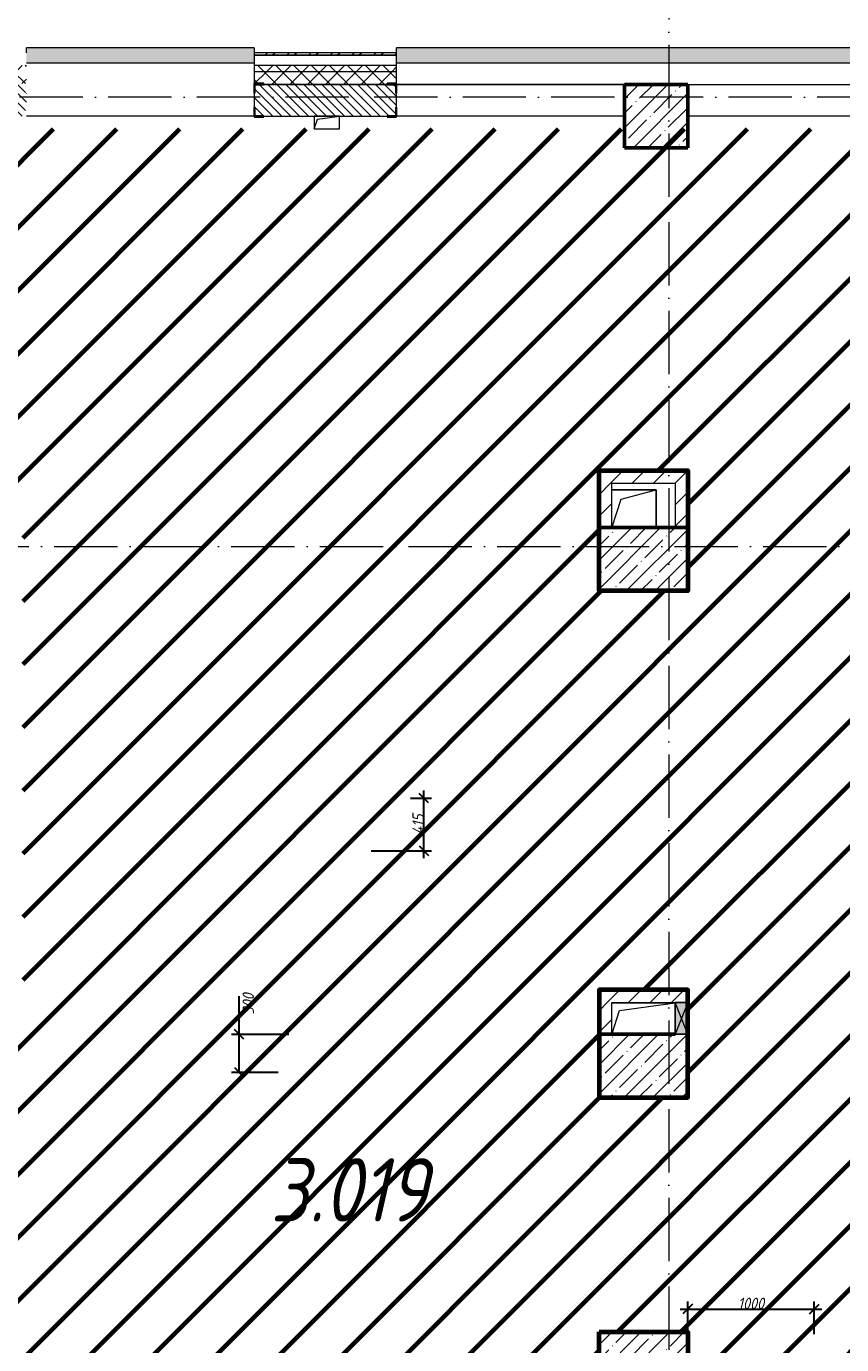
# Model space of a CAD drawing. Header units: millimetres. Extents: x -606178 to 312196, y -19338 to 632709.
# Drawn here: x -56690 to -50249, y 527525 to 537933 of the extents above; entities that cross this region are included whole.
import ezdxf

# ---------------------------------------------------------------- set-up
doc = ezdxf.new("R2010")
doc.units = ezdxf.units.MM
doc.linetypes.add('50_200_ШТРИХ_1Т_ш5_п1_п1_', pattern=[700, 500, -100, 0, -100])
for name, color, linetype, lineweight in [('6.4.1) Окр пт с инж. ПТ2.16', 3, 'Continuous', 60), ('6.4.3) Окр пт с инж. ПТ2.3', 150, 'Continuous', 60), ('A-____-____-DIMS', 7, 'Continuous', 9), ('A-DETL-GENF-OTLN', 7, 'Continuous', 9), ('A-FLOR-____-OTLN', 7, 'Continuous', 9), ('A-GENM-____-MCUT', 7, 'Continuous', 25), ('A-GENM-____-OTLN', 7, 'Continuous', 9), ('A-GENM-____-OTLN-1', 7, 'Continuous', 25), ('A-GLAZ-____-OTLN', 7, 'Continuous', 9), ('A-WALL-____-MCUT', 7, 'Continuous', 13), ('A-WALL-____-MCUT-1', 7, 'Continuous', 9), ('A-WALL-____-OTLN', 7, 'Continuous', 9), ('A-WALL-____-PATT-1', 7, 'Continuous', 9), ('A-WALL-FNSH-MCUT-1', 7, 'Continuous', 9), ('S-COLS-____-MCUT', 7, 'Continuous', 50), ('S-COLS-____-OTLN', 7, 'Continuous', 9), ('S-GRID-____-OTLN-1', 7, '50_200_ШТРИХ_1Т_ш5_п1_п1_', 9), ('Марки помещений', 7, 'Continuous', 9)]:
    doc.layers.add(name, color=color, linetype=linetype, lineweight=lineweight)
doc.layers.add('A-GLAZ-____-OTLN-1', color=7, linetype='Continuous', lineweight=9, true_color=0xc0c0c0)
doc.styles.add('ISOCPEUR_I_2', font='isocpeui.ttf', dxfattribs={"width": 0.85, "height": 2.3})
doc.styles.add('ISOCPEUR_I_7', font='isocpeui.ttf', dxfattribs={"width": 0.9, "height": 90})
doc.dimstyles.new('ISO-1_8_0_9К_СРЕДНИЙ_Кладочные_1', dxfattribs={"dimscale": 304.8, "dimtxt": 89.638306, "dimasz": 0.246063, "dimexe": 0.19685, "dimexo": 0, "dimgap": 0, "dimtad": 1, "dimdec": 3, "dimrnd": 0.001, "dimdsep": 46, "dimtxsty": 'ISOCPEUR_I_7', "dimblk1": 'OBLIQUE', "dimblk2": 'OBLIQUE', "dimsah": 1, "dimcen": 0.09, "dimdle": 0.19685, "dimazin": 0, "dimtfac": 1, "dimtdec": 4, "dimtix": 1, "dimtmove": 0, "dimatfit": 3, "dimfxl": 1, "dimtvp": 1, "dimtolj": 1, "dimtzin": 0, "dimarcsym": 2})
doc.dimstyles.new('ISO-1_8_0_9К_СРЕДНИЙ_Кладочные_2', dxfattribs={"dimscale": 304.8, "dimtxt": 89.638306, "dimasz": 0.246063, "dimexe": 0.19685, "dimexo": 0, "dimgap": 0, "dimtad": 1, "dimdec": 3, "dimrnd": 0.001, "dimdsep": 46, "dimtxsty": 'ISOCPEUR_I_7', "dimblk1": 'OBLIQUE', "dimblk2": 'OBLIQUE', "dimsah": 1, "dimcen": 0.09, "dimdle": 0.19685, "dimazin": 0, "dimtfac": 1, "dimtdec": 4, "dimtix": 1, "dimtmove": 1, "dimatfit": 3, "dimfxl": 1, "dimtvp": 1, "dimtolj": 1, "dimtzin": 0, "dimarcsym": 2})
pattern_1 = [(45, (-140714.89, 451794.26), (-70.71068, 70.71068), []), (135, (-140714.89, 451794.26), (-70.71068, -70.71068), [])]
pattern_2 = [(45, (-140714.89, 451794.26), (-84.85281, 84.85281), [])]

# ---------------------------------------------------------------- blocks, each defined once
blk = doc.blocks.new('BSC_Колонна _Прямоугольная - 500х500-V40-АР1_План отверстий 3 этажа в осях 1-64_Ю-ЯЯ')
at = {"layer": 'S-COLS-____-OTLN'}
h = blk.add_hatch(dxfattribs=at)
h.set_pattern_fill('FP_48', color=256, style=0, pattern_type=2)
h.set_pattern_definition([(45, (-89000, -85431.04), (-114.04925, 114.04925), []), (45, (-88885.95, -85431.04), (-114.04925, 114.04925), [201.613, -40.323, 3.353, -36.97])])
h.paths.add_polyline_path([(-250, -250), (250, -250), (250, 250), (-250, 250)], flags=0)
at = {"layer": 'S-COLS-____-MCUT'}
for p, q in [((250, 250), (-250, 250)), ((-250, 250), (-250, -250)), ((250, -250), (250, 250)), ((-250, -250), (250, -250))]:
    blk.add_line(p, q, dxfattribs=at)
blk = doc.blocks.new('BSC_Колонна _Прямоугольная - 500х700-V136-АР1_План отверстий 3 этажа в осях 1-64_Ю-ЯЯ')
at = {"layer": 'S-COLS-____-OTLN'}
h = blk.add_hatch(dxfattribs=at)
h.set_pattern_fill('FP_141', color=256, style=0, pattern_type=2)
h.set_pattern_definition([(315, (-75581.04, 88900), (114.04925, 114.04925), []), (315, (-75581.04, 88785.95), (114.04925, 114.04925), [201.613, -40.323, 3.353, -36.97])])
h.paths.add_polyline_path([(-250, -350), (250, -350), (250, 350), (-250, 350)], flags=0)
at = {"layer": 'S-COLS-____-MCUT'}
for p, q in [((250, 350), (-250, 350)), ((-250, 350), (-250, -350)), ((250, -350), (250, 350)), ((-250, -350), (250, -350))]:
    blk.add_line(p, q, dxfattribs=at)
blk = doc.blocks.new('BSC_Колонна _Прямоугольная - 500х700-V139-АР1_План отверстий 3 этажа в осях 1-64_Ю-ЯЯ')
at = {"layer": 'S-COLS-____-OTLN'}
h = blk.add_hatch(dxfattribs=at)
h.set_pattern_fill('FP_144', color=256, style=0, pattern_type=2)
h.set_pattern_definition([(315, (-77931.04, 88900), (114.04925, 114.04925), []), (315, (-77931.04, 88785.95), (114.04925, 114.04925), [201.613, -40.323, 3.353, -36.97])])
h.paths.add_polyline_path([(-250, -250), (-250, -350), (250, -350), (250, 350), (-250, 350)], flags=0)
at = {"layer": 'S-COLS-____-MCUT'}
for p, q in [((250, 350), (-250, 350)), ((-250, 350), (-250, -350)), ((250, -250), (250, 350)), ((-250, -350), (250, -350))]:
    blk.add_line(p, q, dxfattribs=at)
blk = doc.blocks.new('BSC_Колонна _Прямоугольная - 500х700-V142-АР1_План отверстий 3 этажа в осях 1-64_Ю-ЯЯ')
at = {"layer": 'S-COLS-____-OTLN'}
h = blk.add_hatch(dxfattribs=at)
h.set_pattern_fill('FP_147', color=256, style=0, pattern_type=2)
h.set_pattern_definition([(315, (-81931.04, 88900), (114.04925, 114.04925), []), (315, (-81931.04, 88785.95), (114.04925, 114.04925), [201.613, -40.323, 3.353, -36.97])])
h.paths.add_polyline_path([(-250, -350), (250, -350), (250, 350), (-250, 350)], flags=0)
at = {"layer": 'S-COLS-____-MCUT'}
for p, q in [((250, 350), (-250, 350)), ((-250, 350), (-250, -350)), ((250, -350), (250, 350)), ((-250, -350), (250, -350))]:
    blk.add_line(p, q, dxfattribs=at)
blk = doc.blocks.new('Фахверк_СКБ_Уголок - 250_2700-27497298-АР1_План отверстий 3 этажа в осях 1-64_Ю-ЯЯ')
at = {"layer": 'A-GENM-____-MCUT'}
for p, q in [((200, 181), (125, 181)), ((125, 181), (125, 106)), ((125, 106), (131, 106)), ((131, 106), (131, 175)), ((131, 175), (200, 175)), ((200, 175), (200, 181)), ((131, -6), (125, -6)), ((125, -6), (125, -81)), ((125, -81), (200, -81)), ((131, -75), (131, -6)), ((200, -75), (131, -75)), ((200, -81), (200, -75))]:
    blk.add_line(p, q, dxfattribs=at)
blk = doc.blocks.new('AR_Отверстие прямоугольное _в плите_ - AR_Отверстие прямоугольное _в плите_-V182-АР1_План отверстий 3 этажа в осях 1-64_Ю-ЯЯ')
at = {"layer": 'A-GENM-____-OTLN'}
for p, q in [((100, 50), (-100, 50)), ((-100, 50), (-100, -50)), ((-100, -50), (-75, 25)), ((-75, 25), (100, 50)), ((100, -50), (100, 50)), ((-100, -50), (100, -50))]:
    blk.add_line(p, q, dxfattribs=at)
blk = doc.blocks.new('AR_Отверстие прямоугольное _в плите_ - AR_Отверстие прямоугольное _в плите_-30552577-АР1_План отверстий 3 этажа в осях 1-64_Ю-ЯЯ')
at = {"layer": 'A-GENM-____-OTLN'}
for p, q in [((175, 150), (-175, 150)), ((-100, 75), (175, 150)), ((175, -150), (175, 150)), ((-175, -150), (-100, 75))]:
    blk.add_line(p, q, dxfattribs=at)
blk = doc.blocks.new('AR_Отверстие прямоугольное _в плите_ - AR_Отверстие прямоугольное _в плите_-V193-АР1_План отверстий 3 этажа в осях 1-64_Ю-ЯЯ')
at = {"layer": 'A-GENM-____-OTLN'}
for p, q in [((250, 125), (-250, 125)), ((-188, 63), (250, 125)), ((-250, -125), (-188, 63))]:
    blk.add_line(p, q, dxfattribs=at)
blk = doc.blocks.new('Отлив_СКБ - Отлив витража_120_НВФ-31885689-АР1_План отверстий 3 этажа в осях 1-64_Ю-ЯЯ')
at = {"layer": 'A-GLAZ-____-OTLN-1'}
for points in [[(1800, 2), (1800, 120), (0, 120), (0, 2), (737, 2)], [(1800, 0), (1800, 2), (0, 2), (0, 0), (737, 0)]]:
    blk.add_hatch(color=256, dxfattribs=at).paths.add_polyline_path(points, flags=0)
at = {"layer": 'A-GLAZ-____-OTLN'}
for p, q in [((0, 83), (0, 120)), ((1800, 120), (0, 120)), ((1800, 120), (1800, 83)), ((0, 2), (1800, 2)), ((1800, 0), (0, 0))]:
    blk.add_line(p, q, dxfattribs=at)
blk = doc.blocks.new('Отлив_СКБ - Отлив витража_120_НВФ-31886035-АР1_План отверстий 3 этажа в осях 1-64_Ю-ЯЯ')
at = {"layer": 'A-GLAZ-____-OTLN-1'}
for points in [[(4800, 2), (4800, 120), (0, 120), (0, 2), (1409, 2)], [(4800, 0), (4800, 2), (0, 2), (0, 0), (1409, 0)]]:
    blk.add_hatch(color=256, dxfattribs=at).paths.add_polyline_path(points, flags=0)
at = {"layer": 'A-GLAZ-____-OTLN'}
for p, q in [((0, 83), (0, 120)), ((4800, 120), (0, 120)), ((4800, 120), (4800, 83)), ((0, 2), (4800, 2)), ((4800, 0), (0, 0))]:
    blk.add_line(p, q, dxfattribs=at)
blk = doc.blocks.new('AR_Отверстие прямоугольное _в стене__БезПР - AR_Отверстие прямоугольное _в стене__БезПР-36788609-АР1_План отверстий 3 этажа в осях 1-64_Ю-ЯЯ')
at = {"layer": 'A-GLAZ-____-OTLN'}
blk.add_hatch(color=256, dxfattribs=at).paths.add_polyline_path([(125, 50), (-125, 50), (-125, -50), (125, -50)], flags=0)
at = {"layer": 'A-DETL-GENF-OTLN'}
for p, q in [((-125, -50), (-125, 50)), ((-125, 50), (125, 50)), ((125, 50), (-125, -50)), ((-125, 50), (125, -50)), ((125, 50), (-125, 50)), ((-125, 50), (-125, -50)), ((125, 50), (125, -50)), ((125, -50), (125, 50)), ((125, -50), (-125, -50)), ((-125, -50), (125, -50))]:
    blk.add_line(p, q, dxfattribs=at)
blk = doc.blocks.new('_Oblique')
at = {"color": 0, "linetype": 'ByBlock', "lineweight": -2}
blk.add_line((-0.5, -0.5), (0.5, 0.5), dxfattribs=at)
blk = doc.blocks.new('*D5423')
at = {"layer": 'A-____-____-DIMS', "color": 0, "lineweight": -2, "transparency": 16777216}
for p, q in [((-53656, 531840), (-53490, 531840)), ((-53550, 531365), (-53550, 531900)), ((-53965, 531425), (-53490, 531425))]:
    blk.add_line(p, q, dxfattribs=at)
at = {"layer": 'Defpoints', "color": 0, "transparency": 16777216}
for p in [(-53656, 531840), (-53550, 531840), (-53965, 531425)]:
    blk.add_point(p, dxfattribs=at)
at = {"layer": 'A-____-____-DIMS', "color": 0, "lineweight": -2, "transparency": 16777216, "xscale": 75, "yscale": 75, "zscale": 75}
for p, rotation in [((-53550, 531840), 90), ((-53550, 531425), 270)]:
    blk.add_blockref('_Oblique', p, dxfattribs=dict(at, rotation=rotation))
at = {"layer": 'A-____-____-DIMS', "color": 0, "transparency": 16777216, "insert": (-53595, 531633), "char_height": 90, "width": 384.76, "attachment_point": 5, "rotation": 90, "style": 'ISOCPEUR_I_7'}
blk.add_mtext('\\A1;415', dxfattribs=at)
blk = doc.blocks.new('*D5439')
at = {"layer": 'A-____-____-DIMS', "color": 0, "lineweight": -2, "transparency": 16777216}
for p, q in [((-51525, 527806), (-50405, 527806)), ((-51465, 527625), (-51465, 527866)), ((-50465, 527608), (-50465, 527866))]:
    blk.add_line(p, q, dxfattribs=at)
at = {"layer": 'Defpoints', "color": 0, "transparency": 16777216}
for p in [(-50465, 527806), (-51465, 527625), (-50465, 527608)]:
    blk.add_point(p, dxfattribs=at)
at = {"layer": 'A-____-____-DIMS', "color": 0, "lineweight": -2, "transparency": 16777216, "xscale": 75, "yscale": 75, "zscale": 75, "rotation": 180}
blk.add_blockref('_Oblique', (-51465, 527806), dxfattribs=at)
at = {"layer": 'A-____-____-DIMS', "color": 0, "lineweight": -2, "transparency": 16777216, "xscale": 75, "yscale": 75, "zscale": 75}
blk.add_blockref('_Oblique', (-50465, 527806), dxfattribs=at)
at = {"layer": 'A-____-____-DIMS', "color": 0, "transparency": 16777216, "insert": (-50965, 527851), "char_height": 90, "width": 504.73, "attachment_point": 5, "style": 'ISOCPEUR_I_7'}
blk.add_mtext('\\A1;1000', dxfattribs=at)
blk = doc.blocks.new('*D5397')
at = {"layer": 'A-____-____-DIMS', "color": 0, "lineweight": -2, "transparency": 16777216}
for p, q in [((-55008, 529975), (-55008, 530276)), ((-54615, 529975), (-55068, 529975)), ((-55008, 529675), (-55008, 530035)), ((-54701, 529675), (-55068, 529675))]:
    blk.add_line(p, q, dxfattribs=at)
at = {"layer": 'Defpoints', "color": 0, "transparency": 16777216}
for p in [(-54615, 529975), (-55008, 529675), (-54701, 529675)]:
    blk.add_point(p, dxfattribs=at)
at = {"layer": 'A-____-____-DIMS', "color": 0, "lineweight": -2, "transparency": 16777216, "xscale": 75, "yscale": 75, "zscale": 75}
for p, rotation in [((-55008, 529975), 90), ((-55008, 529675), 270)]:
    blk.add_blockref('_Oblique', p, dxfattribs=dict(at, rotation=rotation))
at = {"layer": 'A-____-____-DIMS', "color": 0, "transparency": 16777216, "insert": (-54982, 530131), "char_height": 90, "width": 409.58, "attachment_point": 1, "rotation": 90, "line_spacing_factor": 1.149209, "style": 'ISOCPEUR_I_7'}
blk.add_mtext('\\A1;300', dxfattribs=at)

msp = doc.modelspace()

# ---------------------------------------------------------------- hatches: boundary and pattern name
at = {"layer": '6.4.3) Окр пт с инж. ПТ2.3'}
h = msp.add_hatch(dxfattribs=at)
h.set_pattern_fill('ANSI31', color=256, scale=111)
h.paths.add_polyline_path([(-48464.891, 537125.3011), (-57314.891, 537125.3011), (-57314.891, 534225.3011), (-56714.891, 534225.3011), (-56714.891, 530175.3011), (-57214.891, 530175.3011), (-57214.891, 527475.3011), (-56714.891, 527475.3011), (-56714.891, 527125.3011), (-52164.891, 527125.3011), (-52164.891, 527625.3011), (-51464.891, 527625.3011), (-51464.891, 527125.3011), (-46764.891, 527125.3011), (-46764.891, 530875.3011), (-47464.891, 530875.3011), (-47464.891, 531375.3011), (-46764.891, 531375.3011), (-46764.891, 532625.3011), (-48464.891, 532625.3011)])
h.paths.add_polyline_path([(-52164.891, 534425.3011), (-51464.891, 534425.3011), (-51464.891, 533475.3011), (-52164.891, 533475.3011)], flags=16)
h.paths.add_polyline_path([(-52164.891, 530325.3006), (-51464.891, 530325.3006), (-51464.891, 529475.3006), (-52164.891, 529475.3006)], flags=16)
at = {"layer": 'A-WALL-____-PATT-1'}
h = msp.add_hatch(dxfattribs=at)
h.set_pattern_fill('FP_6', color=256, style=0, pattern_type=2)
h.set_pattern_definition([(45, (-140714.89, 451794.26), (-85.53659, 85.53659), []), (45, (-140657.87, 451794.26), (-85.53659, 85.53659), [])])
h.paths.add_polyline_path([(-54889.891, 537705.3011), (-53764.891, 537705.3011), (-53764.891, 537725.3011), (-54889.891, 537725.3011)], flags=0)
h.paths.add_polyline_path([(-60309.2918, 537705.3011), (-59614.891, 537705.3011), (-59614.891, 537725.3011), (-60664.891, 537725.3011), (-60664.891, 537705.3011)], flags=0)
h.paths.add_polyline_path([(-57658.0954, 537705.3011), (-56689.891, 537705.3011), (-56689.891, 537725.3011), (-57814.891, 537725.3011), (-57814.891, 537705.3011)], flags=0)
h.paths.add_polyline_path([(-63664.891, 537705.3011), (-62464.891, 537705.3011), (-62464.891, 537725.3011), (-63664.891, 537725.3011)], flags=0)
h.paths.add_polyline_path([(-65979.891, 537705.3011), (-65464.891, 537705.3011), (-65464.891, 537725.3011), (-65979.891, 537725.3011)], flags=0)
h = msp.add_hatch(dxfattribs=at)
h.set_pattern_fill('FP_4', color=256, style=0, pattern_type=2)
h.set_pattern_definition(pattern_1)
h.paths.add_polyline_path([(-39234.891, 537575.3011), (-39234.891, 537625.3011), (-46214.891, 537625.3011), (-46214.891, 537575.3011), (-41750.9168, 537575.3011)], flags=0)
h.paths.add_polyline_path([(-47214.891, 537575.3011), (-47214.891, 537625.3011), (-48964.891, 537625.3011), (-48964.891, 537575.3011), (-48820.774, 537575.3011)], flags=0)
h.paths.add_polyline_path([(-54889.891, 537575.3011), (-53764.891, 537575.3011), (-53764.891, 537625.3011), (-54889.891, 537625.3011)], flags=0)
h.paths.add_polyline_path([(-56689.891, 537575.3011), (-56689.891, 537625.3011), (-57814.891, 537625.3011), (-57814.891, 537575.3011), (-56774.3633, 537575.3011)], flags=0)
h.paths.add_polyline_path([(-60309.2918, 537575.3011), (-59614.891, 537575.3011), (-59614.891, 537625.3011), (-60664.891, 537625.3011), (-60664.891, 537575.3011)], flags=0)
h.paths.add_polyline_path([(-63664.891, 537575.3011), (-62464.891, 537575.3011), (-62464.891, 537625.3011), (-63664.891, 537625.3011)], flags=0)
h.paths.add_polyline_path([(-65464.891, 537575.3011), (-65464.891, 537625.3011), (-69014.891, 537625.3011), (-69014.891, 537575.3011), (-66495.4168, 537575.3011)], flags=0)
h.paths.add_polyline_path([(-70814.891, 537575.3011), (-70814.891, 537625.3011), (-72014.891, 537625.3011), (-72014.891, 537575.3011)], flags=0)
h.paths.add_polyline_path([(-76814.891, 537575.3011), (-76814.891, 537625.3011), (-78064.891, 537625.3011), (-78064.891, 537575.3011), (-77100.2026, 537575.3011)], flags=0)
h.paths.add_polyline_path([(-75014.891, 537575.3011), (-73814.891, 537575.3011), (-73814.891, 537625.3011), (-75014.891, 537625.3011)], flags=0)
h.paths.add_polyline_path([(-82864.891, 537575.3011), (-82864.891, 537625.3011), (-84064.891, 537625.3011), (-84064.891, 537575.3011)], flags=0)
h.paths.add_polyline_path([(-79864.891, 537575.3011), (-79864.891, 537625.3011), (-81064.891, 537625.3011), (-81064.891, 537575.3011), (-80635.1311, 537575.3011)], flags=0)
h.paths.add_polyline_path([(-85864.891, 537575.3011), (-85864.891, 537625.3011), (-87064.891, 537625.3011), (-87064.891, 537575.3011)], flags=0)
h.paths.add_polyline_path([(-88864.891, 537575.3011), (-88864.891, 537625.3011), (-90664.891, 537625.3011), (-90664.891, 537575.3011)], flags=0)
h = msp.add_hatch(dxfattribs=at)
h.set_pattern_fill('FP_4', color=256, style=0, pattern_type=2)
h.set_pattern_definition(pattern_1)
h.paths.add_polyline_path([(-39314.891, 537475.3011), (-39234.891, 537475.3011), (-39234.891, 537575.3011), (-46214.891, 537575.3011), (-46214.891, 537475.3011), (-39364.891, 537475.3011)], flags=0)
h.paths.add_polyline_path([(-47214.891, 537475.3011), (-47214.891, 537575.3011), (-48964.891, 537575.3011), (-48964.891, 537481.3011), (-48889.891, 537481.3011), (-48889.891, 537475.3011), (-47714.891, 537475.3011)], flags=0)
h.paths.add_polyline_path([(-56764.891, 537475.3011), (-56764.891, 537481.3011), (-56689.891, 537481.3011), (-56689.891, 537575.3011), (-57814.891, 537575.3011), (-57814.891, 537475.3011), (-56774.3633, 537475.3011)], flags=0)
h.paths.add_polyline_path([(-54123.1668, 537475.3011), (-53839.891, 537475.3011), (-53839.891, 537481.3011), (-53764.891, 537481.3011), (-53764.891, 537575.3011), (-54889.891, 537575.3011), (-54889.891, 537481.3011), (-54814.891, 537481.3011), (-54814.891, 537475.3011)], flags=0)
h.paths.add_polyline_path([(-59689.891, 537475.3011), (-59689.891, 537481.3011), (-59614.891, 537481.3011), (-59614.891, 537575.3011), (-60664.891, 537575.3011), (-60664.891, 537481.3011), (-60589.891, 537481.3011), (-60589.891, 537475.3011), (-60309.2918, 537475.3011)], flags=0)
h.paths.add_polyline_path([(-62539.891, 537475.3011), (-62539.891, 537481.3011), (-62464.891, 537481.3011), (-62464.891, 537575.3011), (-63664.891, 537575.3011), (-63664.891, 537481.3011), (-63589.891, 537481.3011), (-63589.891, 537475.3011), (-62714.891, 537475.3011)], flags=0)
h.paths.add_polyline_path([(-65464.891, 537475.3011), (-65464.891, 537575.3011), (-69014.891, 537575.3011), (-69014.891, 537481.3011), (-68939.891, 537481.3011), (-68939.891, 537475.3011), (-65964.891, 537475.3011)], flags=0)
h.paths.add_polyline_path([(-71514.891, 537475.3011), (-70889.891, 537475.3011), (-70889.891, 537481.3011), (-70814.891, 537481.3011), (-70814.891, 537575.3011), (-72014.891, 537575.3011), (-72014.891, 537475.3011)], flags=0)
h.paths.add_polyline_path([(-77464.891, 537475.3011), (-76889.891, 537475.3011), (-76889.891, 537481.3011), (-76814.891, 537481.3011), (-76814.891, 537575.3011), (-78064.891, 537575.3011), (-78064.891, 537481.3011), (-77989.891, 537481.3011), (-77989.891, 537475.3011), (-77964.891, 537475.3011)], flags=0)
h.paths.add_polyline_path([(-74939.891, 537475.3011), (-73889.891, 537475.3011), (-73889.891, 537481.3011), (-73814.891, 537481.3011), (-73814.891, 537575.3011), (-75014.891, 537575.3011), (-75014.891, 537481.3011), (-74939.891, 537481.3011)], flags=0)
h.paths.add_polyline_path([(-80635.1311, 537475.3011), (-79939.891, 537475.3011), (-79939.891, 537481.3011), (-79864.891, 537481.3011), (-79864.891, 537575.3011), (-81064.891, 537575.3011), (-81064.891, 537481.3011), (-80989.891, 537481.3011), (-80989.891, 537475.3011)], flags=0)
h.paths.add_polyline_path([(-82939.891, 537475.3011), (-82939.891, 537481.3011), (-82864.891, 537481.3011), (-82864.891, 537575.3011), (-84064.891, 537575.3011), (-84064.891, 537481.3011), (-83989.891, 537481.3011), (-83989.891, 537475.3011), (-83464.891, 537475.3011)], flags=0)
h.paths.add_polyline_path([(-86989.891, 537475.3011), (-85939.891, 537475.3011), (-85939.891, 537481.3011), (-85864.891, 537481.3011), (-85864.891, 537575.3011), (-87064.891, 537575.3011), (-87064.891, 537481.3011), (-86989.891, 537481.3011)], flags=0)
h.paths.add_polyline_path([(-88939.891, 537475.3011), (-88939.891, 537481.3011), (-88864.891, 537481.3011), (-88864.891, 537575.3011), (-90664.891, 537575.3011), (-90664.891, 537475.3011), (-89714.891, 537475.3011)], flags=0)
h = msp.add_hatch(dxfattribs=at)
h.set_pattern_fill('FP_9', color=256, style=0, pattern_type=2)
h.set_pattern_definition([(135, (-140714.89, 451794.26), (-35.35534, -35.35534), [])])
h.paths.add_polyline_path([(-53770.891, 537225.3011), (-53770.891, 537294.3011), (-53764.891, 537294.3011), (-53764.891, 537406.3011), (-53770.891, 537406.3011), (-53770.891, 537475.3011), (-54883.891, 537475.3011), (-54883.891, 537406.3011), (-54889.891, 537406.3011), (-54889.891, 537294.3011), (-54883.891, 537294.3011), (-54883.891, 537225.3011), (-53839.891, 537225.3011)], flags=0)
h.paths.add_polyline_path([(-56695.891, 537225.3011), (-56695.891, 537294.3011), (-56689.891, 537294.3011), (-56689.891, 537406.3011), (-56695.891, 537406.3011), (-56695.891, 537475.3011), (-57314.891, 537475.3011), (-57314.891, 537225.3011), (-56764.891, 537225.3011)], flags=0)
h = msp.add_hatch(dxfattribs=at)
h.set_pattern_fill('FP_7', color=256, style=0, pattern_type=2)
h.set_pattern_definition(pattern_2)
h.paths.add_polyline_path([(-51564.891, 534325.3011), (-51564.891, 534425.3011), (-52164.891, 534425.3011), (-52164.891, 534325.3011), (-52064.891, 534325.3011)], flags=0)
h = msp.add_hatch(dxfattribs=at)
h.set_pattern_fill('FP_7', color=256, style=0, pattern_type=2)
h.set_pattern_definition(pattern_2)
h.paths.add_polyline_path([(-51464.891, 533975.3011), (-51464.891, 534425.3011), (-51564.891, 534425.3011), (-51564.891, 533975.3011)], flags=0)
h = msp.add_hatch(dxfattribs=at)
h.set_pattern_fill('FP_7', color=256, style=0, pattern_type=2)
h.set_pattern_definition(pattern_2)
h.paths.add_polyline_path([(-52064.891, 533975.3011), (-52064.891, 534325.3011), (-52164.891, 534325.3011), (-52164.891, 533975.3011)], flags=0)
h = msp.add_hatch(dxfattribs=at)
h.set_pattern_fill('FP_7', color=256, style=0, pattern_type=2)
h.set_pattern_definition(pattern_2)
h.paths.add_polyline_path([(-52164.891, 530225.3006), (-51464.891, 530225.3006), (-51464.891, 530325.3006), (-52164.891, 530325.3006)], flags=0)
h = msp.add_hatch(dxfattribs=at)
h.set_pattern_fill('FP_7', color=256, style=0, pattern_type=2)
h.set_pattern_definition(pattern_2)
h.paths.add_polyline_path([(-52064.891, 529975.3006), (-52064.891, 530225.3006), (-52164.891, 530225.3006), (-52164.891, 529975.3006)], flags=0)

# ---------------------------------------------------------------- linework, layer by layer
at = {"layer": '6.4.1) Окр пт с инж. ПТ2.16'}
for points in [[(-52164.891, 534425.3011), (-51464.891, 534425.3011), (-51464.891, 533475.3011), (-52164.891, 533475.3011)], [(-52164.891, 529475.3006), (-51464.891, 529475.3006), (-51464.891, 530325.3006), (-52164.891, 530325.3006)], [(-52164.891, 527625.3011), (-51464.891, 527625.3011), (-51464.891, 527125.3011), (-52164.891, 527125.3011)]]:
    msp.add_lwpolyline(points, close=True, dxfattribs=at)
at = {"layer": 'A-FLOR-____-OTLN'}
for p, q in [((-52064.891, 534274.9536), (-51714.891, 534274.9536)), ((-51714.891, 534274.9536), (-51714.891, 533975.3011)), ((-52064.891, 530224.9536), (-51564.891, 530224.9536))]:
    msp.add_line(p, q, dxfattribs=at)
at = {"layer": 'A-WALL-____-MCUT'}
for p, q in [((-53764.891, 537705.3011), (-54889.891, 537705.3011)), ((-54889.891, 537705.3011), (-54889.891, 537481.3011)), ((-53764.891, 537481.3011), (-53764.891, 537705.3011)), ((-54889.891, 537406.3011), (-54889.891, 537294.3011)), ((-53764.891, 537294.3011), (-53764.891, 537406.3011)), ((-54814.891, 537225.3011), (-53839.891, 537225.3011))]:
    msp.add_line(p, q, dxfattribs=at)
at = {"layer": 'A-WALL-____-MCUT-1'}
for p, q in [((-53764.891, 537625.3011), (-54889.891, 537625.3011)), ((-53764.891, 537575.3011), (-54889.891, 537575.3011)), ((-54814.891, 537475.3011), (-53839.891, 537475.3011)), ((-53839.891, 537475.3011), (-54814.891, 537475.3011))]:
    msp.add_line(p, q, dxfattribs=at)
at = {"layer": 'A-WALL-____-OTLN'}
for p, q in [((-51964.891, 537475.3011), (-53764.891, 537475.3011)), ((-53764.891, 537475.3011), (-51964.891, 537475.3011)), ((-51464.891, 537475.3011), (-48964.891, 537475.3011)), ((-54889.891, 537225.3011), (-56689.891, 537225.3011)), ((-51964.891, 537225.3011), (-53764.891, 537225.3011)), ((-48964.891, 537225.3011), (-51464.891, 537225.3011))]:
    msp.add_line(p, q, dxfattribs=at)
at = {"layer": 'A-WALL-FNSH-MCUT-1'}
for p, q in [((-53764.891, 537725.3011), (-54889.891, 537725.3011)), ((-54889.891, 537725.3011), (-54889.891, 537705.3011)), ((-54889.891, 537705.3011), (-53764.891, 537705.3011)), ((-53764.891, 537705.3011), (-53764.891, 537725.3011)), ((-51464.891, 534425.3011), (-52164.891, 534425.3011)), ((-52164.891, 534425.3011), (-52164.891, 533975.3011)), ((-51464.891, 533975.3011), (-51464.891, 534425.3011)), ((-52064.891, 534325.3011), (-51564.891, 534325.3011)), ((-52064.891, 533975.3011), (-52064.891, 534325.3011)), ((-51564.891, 534325.3011), (-51564.891, 533975.3011)), ((-51464.891, 530325.3006), (-52164.891, 530325.3006)), ((-52164.891, 530325.3006), (-52164.891, 529975.3006)), ((-51464.891, 530225.3006), (-51464.891, 530325.3006)), ((-52064.891, 530225.3006), (-51564.891, 530225.3006)), ((-52064.891, 529975.3006), (-52064.891, 530225.3006))]:
    msp.add_line(p, q, dxfattribs=at)
at = {"layer": 'S-GRID-____-OTLN-1'}
for p, q in [((-51614.891, 542687.1106), (-51614.891, 491375.8881)), ((-36640.4843, 537375.3011), (-145383.6612, 537375.3011)), ((-145383.6612, 533825.3011), (-36640.4843, 533825.3011))]:
    msp.add_line(p, q, dxfattribs=at)

# ---------------------------------------------------------------- block references
at = {"layer": 'A-GENM-____-OTLN'}
for name, p in [('AR_Отверстие прямоугольное _в плите_ - AR_Отверстие прямоугольное _в плите_-V182-АР1_План отверстий 3 этажа в осях 1-64_Ю-ЯЯ', (-54314.9515, 537174.9536)), ('AR_Отверстие прямоугольное _в плите_ - AR_Отверстие прямоугольное _в плите_-30552577-АР1_План отверстий 3 этажа в осях 1-64_Ю-ЯЯ', (-51889.891, 534124.9536)), ('AR_Отверстие прямоугольное _в плите_ - AR_Отверстие прямоугольное _в плите_-V193-АР1_План отверстий 3 этажа в осях 1-64_Ю-ЯЯ', (-51814.891, 530099.9536))]:
    msp.add_blockref(name, p, dxfattribs=at)
at = {"layer": 'A-GENM-____-OTLN-1'}
msp.add_blockref('Фахверк_СКБ_Уголок - 250_2700-27497298-АР1_План отверстий 3 этажа в осях 1-64_Ю-ЯЯ', (-55014.891, 537300.3011), dxfattribs=at)
at = {"layer": 'A-GENM-____-OTLN-1', "rotation": 180}
msp.add_blockref('Фахверк_СКБ_Уголок - 250_2700-27497298-АР1_План отверстий 3 этажа в осях 1-64_Ю-ЯЯ', (-53639.891, 537400.3011), dxfattribs=at)
at = {"layer": 'A-GLAZ-____-OTLN'}
for name, p in [('Отлив_СКБ - Отлив витража_120_НВФ-31885689-АР1_План отверстий 3 этажа в осях 1-64_Ю-ЯЯ', (-56689.891, 537642.3011)), ('Отлив_СКБ - Отлив витража_120_НВФ-31886035-АР1_План отверстий 3 этажа в осях 1-64_Ю-ЯЯ', (-53764.891, 537642.3011))]:
    msp.add_blockref(name, p, dxfattribs=at)
at = {"layer": 'A-GLAZ-____-OTLN', "rotation": 270}
msp.add_blockref('AR_Отверстие прямоугольное _в стене__БезПР - AR_Отверстие прямоугольное _в стене__БезПР-36788609-АР1_План отверстий 3 этажа в осях 1-64_Ю-ЯЯ', (-51514.891, 530100.3006), dxfattribs=at)
at = {"layer": 'S-COLS-____-OTLN'}
msp.add_blockref('BSC_Колонна _Прямоугольная - 500х500-V40-АР1_План отверстий 3 этажа в осях 1-64_Ю-ЯЯ', (-51714.891, 537225.3011), dxfattribs=at)
at = {"layer": 'S-COLS-____-OTLN', "rotation": 89.9999999999999}
for name, p in [('BSC_Колонна _Прямоугольная - 500х700-V142-АР1_План отверстий 3 этажа в осях 1-64_Ю-ЯЯ', (-51814.891, 533725.3011)), ('BSC_Колонна _Прямоугольная - 500х700-V139-АР1_План отверстий 3 этажа в осях 1-64_Ю-ЯЯ', (-51814.891, 529725.3006)), ('BSC_Колонна _Прямоугольная - 500х700-V136-АР1_План отверстий 3 этажа в осях 1-64_Ю-ЯЯ', (-51814.891, 527375.3011))]:
    msp.add_blockref(name, p, dxfattribs=at)

# ---------------------------------------------------------------- texts
at = {"layer": 'Марки помещений', "insert": (-54762.2552, 528997.2134), "char_height": 500, "width": 737.5525, "attachment_point": 1, "style": 'ISOCPEUR_I_2'}
msp.add_mtext('3.019', dxfattribs=at)

# ---------------------------------------------------------------- dimensions: what is measured, and where the dimension line sits
at = {"layer": 'A-____-____-DIMS'}
dim = msp.add_linear_dim(base=(-53550.3053, 531840.3011), p1=(-53964.891, 531425.3011), p2=(-53656.3713, 531840.3011), angle=90, dimstyle='ISO-1_8_0_9К_СРЕДНИЙ_Кладочные_2', override={"dimpost": '<>', "dimfxl": 517.116419}, dxfattribs=at)
dim.commit()
dim.dimension.update_dxf_attribs({"geometry": '*D5423', "text_midpoint": (-53595.3053, 531632.8011)})
dim = msp.add_linear_dim(base=(-55008.3337, 529675.3011), p1=(-54614.891, 529975.3011), p2=(-54701.0738, 529675.3011), angle=90, dimstyle='ISO-1_8_0_9К_СРЕДНИЙ_Кладочные_1', override={"dimpost": '<>', "dimfxl": 312.133761}, dxfattribs=at)
dim.commit()
dim.dimension.update_dxf_attribs({"geometry": '*D5397', "text_midpoint": (-54922.3019, 530275.7351), "dimtype": 160, "text_rotation": 90})
dim = msp.add_linear_dim(base=(-50464.891, 527805.7227), p1=(-51464.891, 527625.3011), p2=(-50464.891, 527608.3508), dimstyle='ISO-1_8_0_9К_СРЕДНИЙ_Кладочные_2', override={"dimpost": '<>', "dimfxl": 1000.143646}, dxfattribs=at)
dim.commit()
dim.dimension.update_dxf_attribs({"geometry": '*D5439', "text_midpoint": (-50964.891, 527850.7227)})

doc.saveas('drawing.dxf')
